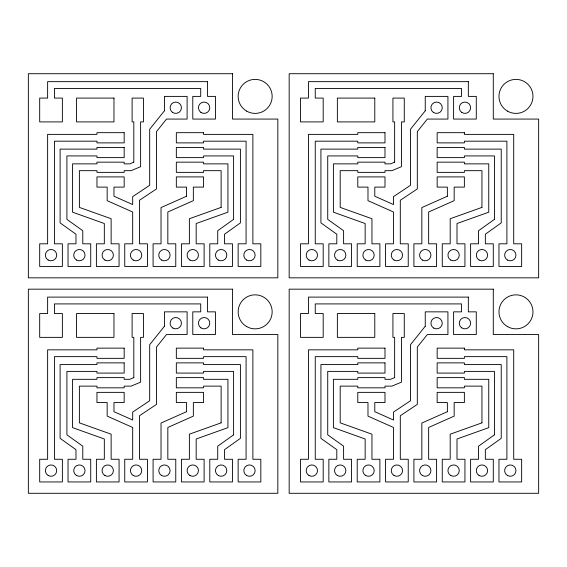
<?xml version="1.0" encoding="UTF-8"?>
<svg xmlns="http://www.w3.org/2000/svg" width="567" height="567" viewBox="0 0 567 567"><rect width="100%" height="100%" fill="white"/><g stroke="black" fill="none" stroke-linecap="round" stroke-linejoin="round"><path stroke-width="0.85" d="M164.43 110.792L149.688 129.219L149.688 185.289L132.678 196.629L132.678 204.552L113.967 196.239L113.967 187.11L124.173 187.11L124.173 176.904L96.957 176.904L96.957 187.11L107.163 187.11L107.163 200.661L132.678 212.001L132.678 243.81L124.74 243.81L124.74 266.49L147.42 266.49L147.42 243.81L139.482 243.81L139.482 200.271L156.492 188.931L156.492 131.601L166.521 119.07L187.11 119.07L187.11 96.39L164.43 96.39L164.43 110.792M164.43 326.252L149.688 344.679L149.688 400.749L132.678 412.089L132.678 420.012L113.967 411.699L113.967 402.57L124.173 402.57L124.173 392.364L96.957 392.364L96.957 402.57L107.163 402.57L107.163 416.121L132.678 427.461L132.678 459.27L124.74 459.27L124.74 481.95L147.42 481.95L147.42 459.27L139.482 459.27L139.482 415.731L156.492 404.391L156.492 347.061L166.521 334.53L187.11 334.53L187.11 311.85L164.43 311.85L164.43 326.252M425.25 110.792L410.508 129.219L410.508 185.289L393.498 196.629L393.498 204.552L374.787 196.239L374.787 187.11L384.993 187.11L384.993 176.904L357.777 176.904L357.777 187.11L367.983 187.11L367.983 200.661L393.498 212.001L393.498 243.81L385.56 243.81L385.56 266.49L408.24 266.49L408.24 243.81L400.302 243.81L400.302 200.271L417.312 188.931L417.312 131.601L427.341 119.07L447.93 119.07L447.93 96.39L425.25 96.39L425.25 110.792M425.25 326.252L410.508 344.679L410.508 400.749L393.498 412.089L393.498 420.012L374.787 411.699L374.787 402.57L384.993 402.57L384.993 392.364L357.777 392.364L357.777 402.57L367.983 402.57L367.983 416.121L393.498 427.461L393.498 459.27L385.56 459.27L385.56 481.95L408.24 481.95L408.24 459.27L400.302 459.27L400.302 415.731L417.312 404.391L417.312 347.061L427.341 334.53L447.93 334.53L447.93 311.85L425.25 311.85L425.25 326.252M233.604 219.379L217.728 230.719L217.728 243.81L209.79 243.81L209.79 266.49L232.47 266.49L232.47 243.81L224.532 243.81L224.532 234.221L240.408 222.881L240.408 149.121L203.553 149.121L203.553 147.42L176.337 147.42L176.337 157.626L203.553 157.626L203.553 155.925L233.604 155.925L233.604 219.379M494.424 219.379L478.548 230.719L478.548 243.81L470.61 243.81L470.61 266.49L493.29 266.49L493.29 243.81L485.352 243.81L485.352 234.221L501.228 222.881L501.228 149.121L464.373 149.121L464.373 147.42L437.157 147.42L437.157 157.626L464.373 157.626L464.373 155.925L494.424 155.925L494.424 219.379M233.604 434.839L217.728 446.179L217.728 459.27L209.79 459.27L209.79 481.95L232.47 481.95L232.47 459.27L224.532 459.27L224.532 449.681L240.408 438.341L240.408 364.581L203.553 364.581L203.553 362.88L176.337 362.88L176.337 373.086L203.553 373.086L203.553 371.385L233.604 371.385L233.604 434.839M494.424 434.839L478.548 446.179L478.548 459.27L470.61 459.27L470.61 481.95L493.29 481.95L493.29 459.27L485.352 459.27L485.352 449.681L501.228 438.341L501.228 364.581L464.373 364.581L464.373 362.88L437.157 362.88L437.157 373.086L464.373 373.086L464.373 371.385L494.424 371.385L494.424 434.839M186.543 196.239L161.028 207.579L161.028 243.81L153.09 243.81L153.09 266.49L175.77 266.49L175.77 243.81L167.832 243.81L167.832 212.001L193.347 200.661L193.347 187.11L203.553 187.11L203.553 176.904L176.337 176.904L176.337 187.11L186.543 187.11L186.543 196.239M447.363 196.239L421.848 207.579L421.848 243.81L413.91 243.81L413.91 266.49L436.59 266.49L436.59 243.81L428.652 243.81L428.652 212.001L454.167 200.661L454.167 187.11L464.373 187.11L464.373 176.904L437.157 176.904L437.157 187.11L447.363 187.11L447.363 196.239M186.543 411.699L161.028 423.039L161.028 459.27L153.09 459.27L153.09 481.95L175.77 481.95L175.77 459.27L167.832 459.27L167.832 427.461L193.347 416.121L193.347 402.57L203.553 402.57L203.553 392.364L176.337 392.364L176.337 402.57L186.543 402.57L186.543 411.699M447.363 411.699L421.848 423.039L421.848 459.27L413.91 459.27L413.91 481.95L436.59 481.95L436.59 459.27L428.652 459.27L428.652 427.461L454.167 416.121L454.167 402.57L464.373 402.57L464.373 392.364L437.157 392.364L437.157 402.57L447.363 402.57L447.363 411.699M133.812 162.162L129.73 163.863L124.173 163.863L124.173 162.162L96.957 162.162L96.957 163.863L72.576 163.863L72.576 212.186L104.328 223.526L104.328 243.81L96.39 243.81L96.39 266.49L119.07 266.49L119.07 243.81L111.132 243.81L111.132 218.734L79.38 207.394L79.38 170.667L96.957 170.667L96.957 172.368L124.173 172.368L124.173 170.667L131.09 170.667L140.616 166.698L140.616 121.905L143.451 121.905L143.451 98.091L132.111 98.091L132.111 121.905L133.812 121.905L133.812 162.162M394.632 162.162L390.55 163.863L384.993 163.863L384.993 162.162L357.777 162.162L357.777 163.863L333.396 163.863L333.396 212.186L365.148 223.526L365.148 243.81L357.21 243.81L357.21 266.49L379.89 266.49L379.89 243.81L371.952 243.81L371.952 218.734L340.2 207.394L340.2 170.667L357.777 170.667L357.777 172.368L384.993 172.368L384.993 170.667L391.91 170.667L401.436 166.698L401.436 121.905L404.271 121.905L404.271 98.091L392.931 98.091L392.931 121.905L394.632 121.905L394.632 162.162M133.812 377.622L129.73 379.323L124.173 379.323L124.173 377.622L96.957 377.622L96.957 379.323L72.576 379.323L72.576 427.646L104.328 438.986L104.328 459.27L96.39 459.27L96.39 481.95L119.07 481.95L119.07 459.27L111.132 459.27L111.132 434.194L79.38 422.854L79.38 386.127L96.957 386.127L96.957 387.828L124.173 387.828L124.173 386.127L131.09 386.127L140.616 382.158L140.616 337.365L143.451 337.365L143.451 313.551L132.111 313.551L132.111 337.365L133.812 337.365L133.812 377.622M394.632 377.622L390.55 379.323L384.993 379.323L384.993 377.622L357.777 377.622L357.777 379.323L333.396 379.323L333.396 427.646L365.148 438.986L365.148 459.27L357.21 459.27L357.21 481.95L379.89 481.95L379.89 459.27L371.952 459.27L371.952 434.194L340.2 422.854L340.2 386.127L357.777 386.127L357.777 387.828L384.993 387.828L384.993 386.127L391.91 386.127L401.436 382.158L401.436 337.365L404.271 337.365L404.271 313.551L392.931 313.551L392.931 337.365L394.632 337.365L394.632 377.622M221.13 207.394L189.378 218.734L189.378 243.81L181.44 243.81L181.44 266.49L204.12 266.49L204.12 243.81L196.182 243.81L196.182 223.526L227.934 212.186L227.934 163.863L203.553 163.863L203.553 162.162L176.337 162.162L176.337 172.368L203.553 172.368L203.553 170.667L221.13 170.667L221.13 207.394M481.95 207.394L450.198 218.734L450.198 243.81L442.26 243.81L442.26 266.49L464.94 266.49L464.94 243.81L457.002 243.81L457.002 223.526L488.754 212.186L488.754 163.863L464.373 163.863L464.373 162.162L437.157 162.162L437.157 172.368L464.373 172.368L464.373 170.667L481.95 170.667L481.95 207.394M221.13 422.854L189.378 434.194L189.378 459.27L181.44 459.27L181.44 481.95L204.12 481.95L204.12 459.27L196.182 459.27L196.182 438.986L227.934 427.646L227.934 379.323L203.553 379.323L203.553 377.622L176.337 377.622L176.337 387.828L203.553 387.828L203.553 386.127L221.13 386.127L221.13 422.854M481.95 422.854L450.198 434.194L450.198 459.27L442.26 459.27L442.26 481.95L464.94 481.95L464.94 459.27L457.002 459.27L457.002 438.986L488.754 427.646L488.754 379.323L464.373 379.323L464.373 377.622L437.157 377.622L437.157 387.828L464.373 387.828L464.373 386.127L481.95 386.127L481.95 422.854M232.47 73.71L28.35 73.71L28.35 277.83L277.83 277.83L277.83 119.07L232.47 119.07L232.47 73.71M493.29 73.71L289.17 73.71L289.17 277.83L538.65 277.83L538.65 119.07L493.29 119.07L493.29 73.71M207.522 81.648L47.628 81.648L47.628 98.091L39.69 98.091L39.69 121.905L62.37 121.905L62.37 98.091L54.432 98.091L54.432 88.452L200.718 88.452L200.718 96.39L192.78 96.39L192.78 119.07L215.46 119.07L215.46 96.39L207.522 96.39L207.522 81.648M468.342 81.648L308.448 81.648L308.448 98.091L300.51 98.091L300.51 121.905L323.19 121.905L323.19 98.091L315.252 98.091L315.252 88.452L461.538 88.452L461.538 96.39L453.6 96.39L453.6 119.07L476.28 119.07L476.28 96.39L468.342 96.39L468.342 81.648M113.967 98.091L76.545 98.091L76.545 121.905L113.967 121.905L113.967 98.091M374.787 98.091L337.365 98.091L337.365 121.905L374.787 121.905L374.787 98.091M124.173 132.678L96.957 132.678L96.957 134.379L47.628 134.379L47.628 243.81L39.69 243.81L39.69 266.49L62.37 266.49L62.37 243.81L54.432 243.81L54.432 141.183L96.957 141.183L96.957 142.884L124.173 142.884L124.173 132.678M203.553 132.678L176.337 132.678L176.337 142.884L203.553 142.884L203.553 141.183L246.078 141.183L246.078 243.81L238.14 243.81L238.14 266.49L260.82 266.49L260.82 243.81L252.882 243.81L252.882 134.379L203.553 134.379L203.553 132.678M384.993 132.678L357.777 132.678L357.777 134.379L308.448 134.379L308.448 243.81L300.51 243.81L300.51 266.49L323.19 266.49L323.19 243.81L315.252 243.81L315.252 141.183L357.777 141.183L357.777 142.884L384.993 142.884L384.993 132.678M464.373 132.678L437.157 132.678L437.157 142.884L464.373 142.884L464.373 141.183L506.898 141.183L506.898 243.81L498.96 243.81L498.96 266.49L521.64 266.49L521.64 243.81L513.702 243.81L513.702 134.379L464.373 134.379L464.373 132.678M124.173 147.42L96.957 147.42L96.957 149.121L60.102 149.121L60.102 222.881L75.978 234.221L75.978 243.81L68.04 243.81L68.04 266.49L90.72 266.49L90.72 243.81L82.782 243.81L82.782 230.719L66.906 219.379L66.906 155.925L96.957 155.925L96.957 157.626L124.173 157.626L124.173 147.42M384.993 147.42L357.777 147.42L357.777 149.121L320.922 149.121L320.922 222.881L336.798 234.221L336.798 243.81L328.86 243.81L328.86 266.49L351.54 266.49L351.54 243.81L343.602 243.81L343.602 230.719L327.726 219.379L327.726 155.925L357.777 155.925L357.777 157.626L384.993 157.626L384.993 147.42M232.47 289.17L28.35 289.17L28.35 493.29L277.83 493.29L277.83 334.53L232.47 334.53L232.47 289.17M493.29 289.17L289.17 289.17L289.17 493.29L538.65 493.29L538.65 334.53L493.29 334.53L493.29 289.17M207.522 297.108L47.628 297.108L47.628 313.551L39.69 313.551L39.69 337.365L62.37 337.365L62.37 313.551L54.432 313.551L54.432 303.912L200.718 303.912L200.718 311.85L192.78 311.85L192.78 334.53L215.46 334.53L215.46 311.85L207.522 311.85L207.522 297.108M468.342 297.108L308.448 297.108L308.448 313.551L300.51 313.551L300.51 337.365L323.19 337.365L323.19 313.551L315.252 313.551L315.252 303.912L461.538 303.912L461.538 311.85L453.6 311.85L453.6 334.53L476.28 334.53L476.28 311.85L468.342 311.85L468.342 297.108M113.967 313.551L76.545 313.551L76.545 337.365L113.967 337.365L113.967 313.551M374.787 313.551L337.365 313.551L337.365 337.365L374.787 337.365L374.787 313.551M124.173 348.138L96.957 348.138L96.957 349.839L47.628 349.839L47.628 459.27L39.69 459.27L39.69 481.95L62.37 481.95L62.37 459.27L54.432 459.27L54.432 356.643L96.957 356.643L96.957 358.344L124.173 358.344L124.173 348.138M203.553 348.138L176.337 348.138L176.337 358.344L203.553 358.344L203.553 356.643L246.078 356.643L246.078 459.27L238.14 459.27L238.14 481.95L260.82 481.95L260.82 459.27L252.882 459.27L252.882 349.839L203.553 349.839L203.553 348.138M384.993 348.138L357.777 348.138L357.777 349.839L308.448 349.839L308.448 459.27L300.51 459.27L300.51 481.95L323.19 481.95L323.19 459.27L315.252 459.27L315.252 356.643L357.777 356.643L357.777 358.344L384.993 358.344L384.993 348.138M464.373 348.138L437.157 348.138L437.157 358.344L464.373 358.344L464.373 356.643L506.898 356.643L506.898 459.27L498.96 459.27L498.96 481.95L521.64 481.95L521.64 459.27L513.702 459.27L513.702 349.839L464.373 349.839L464.373 348.138M124.173 362.88L96.957 362.88L96.957 364.581L60.102 364.581L60.102 438.341L75.978 449.681L75.978 459.27L68.04 459.27L68.04 481.95L90.72 481.95L90.72 459.27L82.782 459.27L82.782 446.179L66.906 434.839L66.906 371.385L96.957 371.385L96.957 373.086L124.173 373.086L124.173 362.88M384.993 362.88L357.777 362.88L357.777 364.581L320.922 364.581L320.922 438.341L336.798 449.681L336.798 459.27L328.86 459.27L328.86 481.95L351.54 481.95L351.54 459.27L343.602 459.27L343.602 446.179L327.726 434.839L327.726 371.385L357.777 371.385L357.777 373.086L384.993 373.086L384.993 362.88M200.945 327.889A5.67 5.67 0 0 0 209.776 323.594A5.67 5.67 0 0 0 201.639 318.087A5.67 5.67 0 0 0 200.945 327.889M172.935 328.102A5.67 5.67 0 0 0 181.44 323.19A5.67 5.67 0 0 0 172.935 318.278A5.67 5.67 0 0 0 172.935 328.102M76.545 475.522A5.67 5.67 0 0 0 85.05 470.61A5.67 5.67 0 0 0 76.545 465.698A5.67 5.67 0 0 0 76.545 475.522M189.945 475.522A5.67 5.67 0 0 0 198.45 470.61A5.67 5.67 0 0 0 189.945 465.698A5.67 5.67 0 0 0 189.945 475.522M48.195 475.522A5.67 5.67 0 0 0 56.7 470.61A5.67 5.67 0 0 0 48.195 465.698A5.67 5.67 0 0 0 48.195 475.522M246.645 475.522A5.67 5.67 0 0 0 255.15 470.61A5.67 5.67 0 0 0 246.645 465.698A5.67 5.67 0 0 0 246.645 475.522M104.895 475.522A5.67 5.67 0 0 0 113.4 470.61A5.67 5.67 0 0 0 104.895 465.698A5.67 5.67 0 0 0 104.895 475.522M218.295 475.522A5.67 5.67 0 0 0 226.8 470.61A5.67 5.67 0 0 0 218.295 465.698A5.67 5.67 0 0 0 218.295 475.522M133.245 475.522A5.67 5.67 0 0 0 141.75 470.61A5.67 5.67 0 0 0 133.245 465.698A5.67 5.67 0 0 0 133.245 475.522M161.595 475.522A5.67 5.67 0 0 0 170.1 470.61A5.67 5.67 0 0 0 161.595 465.698A5.67 5.67 0 0 0 161.595 475.522M246.645 326.578A17.01 17.01 0 0 0 272.16 311.85A17.01 17.01 0 0 0 246.645 297.122A17.01 17.01 0 0 0 246.645 326.578M433.755 328.102A5.67 5.67 0 0 0 442.26 323.19A5.67 5.67 0 0 0 433.755 318.278A5.67 5.67 0 0 0 433.755 328.102M461.765 327.889A5.67 5.67 0 0 0 470.596 323.594A5.67 5.67 0 0 0 462.459 318.087A5.67 5.67 0 0 0 461.765 327.889M450.765 475.522A5.67 5.67 0 0 0 459.27 470.61A5.67 5.67 0 0 0 450.765 465.698A5.67 5.67 0 0 0 450.765 475.522M309.015 475.522A5.67 5.67 0 0 0 317.52 470.61A5.67 5.67 0 0 0 309.015 465.698A5.67 5.67 0 0 0 309.015 475.522M337.365 475.522A5.67 5.67 0 0 0 345.87 470.61A5.67 5.67 0 0 0 337.365 465.698A5.67 5.67 0 0 0 337.365 475.522M422.415 475.522A5.67 5.67 0 0 0 430.92 470.61A5.67 5.67 0 0 0 422.415 465.698A5.67 5.67 0 0 0 422.415 475.522M394.065 475.522A5.67 5.67 0 0 0 402.57 470.61A5.67 5.67 0 0 0 394.065 465.698A5.67 5.67 0 0 0 394.065 475.522M479.115 475.522A5.67 5.67 0 0 0 487.62 470.61A5.67 5.67 0 0 0 479.115 465.698A5.67 5.67 0 0 0 479.115 475.522M365.715 475.522A5.67 5.67 0 0 0 374.22 470.61A5.67 5.67 0 0 0 365.715 465.698A5.67 5.67 0 0 0 365.715 475.522M507.465 475.522A5.67 5.67 0 0 0 515.97 470.61A5.67 5.67 0 0 0 507.465 465.698A5.67 5.67 0 0 0 507.465 475.522M507.465 326.578A17.01 17.01 0 0 0 532.98 311.85A17.01 17.01 0 0 0 507.465 297.122A17.01 17.01 0 0 0 507.465 326.578M172.595 112.429A5.67 5.67 0 0 0 181.426 108.134A5.67 5.67 0 0 0 173.289 102.627A5.67 5.67 0 0 0 172.595 112.429M200.945 112.429A5.67 5.67 0 0 0 209.776 108.134A5.67 5.67 0 0 0 201.639 102.627A5.67 5.67 0 0 0 200.945 112.429M507.465 260.062A5.67 5.67 0 0 0 515.97 255.15A5.67 5.67 0 0 0 507.465 250.238A5.67 5.67 0 0 0 507.465 260.062M479.115 260.062A5.67 5.67 0 0 0 487.62 255.15A5.67 5.67 0 0 0 479.115 250.238A5.67 5.67 0 0 0 479.115 260.062M189.945 260.062A5.67 5.67 0 0 0 198.45 255.15A5.67 5.67 0 0 0 189.945 250.238A5.67 5.67 0 0 0 189.945 260.062M507.465 111.118A17.01 17.01 0 0 0 532.98 96.39A17.01 17.01 0 0 0 507.465 81.662A17.01 17.01 0 0 0 507.465 111.118M365.715 260.062A5.67 5.67 0 0 0 374.22 255.15A5.67 5.67 0 0 0 365.715 250.238A5.67 5.67 0 0 0 365.715 260.062M48.195 260.062A5.67 5.67 0 0 0 56.7 255.15A5.67 5.67 0 0 0 48.195 250.238A5.67 5.67 0 0 0 48.195 260.062M76.545 260.062A5.67 5.67 0 0 0 85.05 255.15A5.67 5.67 0 0 0 76.545 250.238A5.67 5.67 0 0 0 76.545 260.062M161.595 260.062A5.67 5.67 0 0 0 170.1 255.15A5.67 5.67 0 0 0 161.595 250.238A5.67 5.67 0 0 0 161.595 260.062M133.245 260.062A5.67 5.67 0 0 0 141.75 255.15A5.67 5.67 0 0 0 133.245 250.238A5.67 5.67 0 0 0 133.245 260.062M218.295 260.062A5.67 5.67 0 0 0 226.8 255.15A5.67 5.67 0 0 0 218.295 250.238A5.67 5.67 0 0 0 218.295 260.062M104.895 260.062A5.67 5.67 0 0 0 113.4 255.15A5.67 5.67 0 0 0 104.895 250.238A5.67 5.67 0 0 0 104.895 260.062M246.645 260.062A5.67 5.67 0 0 0 255.15 255.15A5.67 5.67 0 0 0 246.645 250.238A5.67 5.67 0 0 0 246.645 260.062M246.645 111.118A17.01 17.01 0 0 0 272.16 96.39A17.01 17.01 0 0 0 246.645 81.662A17.01 17.01 0 0 0 246.645 111.118M394.065 260.062A5.67 5.67 0 0 0 402.57 255.15A5.67 5.67 0 0 0 394.065 250.238A5.67 5.67 0 0 0 394.065 260.062M422.415 260.062A5.67 5.67 0 0 0 430.92 255.15A5.67 5.67 0 0 0 422.415 250.238A5.67 5.67 0 0 0 422.415 260.062M337.365 260.062A5.67 5.67 0 0 0 345.87 255.15A5.67 5.67 0 0 0 337.365 250.238A5.67 5.67 0 0 0 337.365 260.062M309.015 260.062A5.67 5.67 0 0 0 317.52 255.15A5.67 5.67 0 0 0 309.015 250.238A5.67 5.67 0 0 0 309.015 260.062M450.765 260.062A5.67 5.67 0 0 0 459.27 255.15A5.67 5.67 0 0 0 450.765 250.238A5.67 5.67 0 0 0 450.765 260.062M461.765 112.429A5.67 5.67 0 0 0 470.596 108.134A5.67 5.67 0 0 0 462.459 102.627A5.67 5.67 0 0 0 461.765 112.429M433.415 112.429A5.67 5.67 0 0 0 442.246 108.134A5.67 5.67 0 0 0 434.109 102.627A5.67 5.67 0 0 0 433.415 112.429"/></g></svg>
